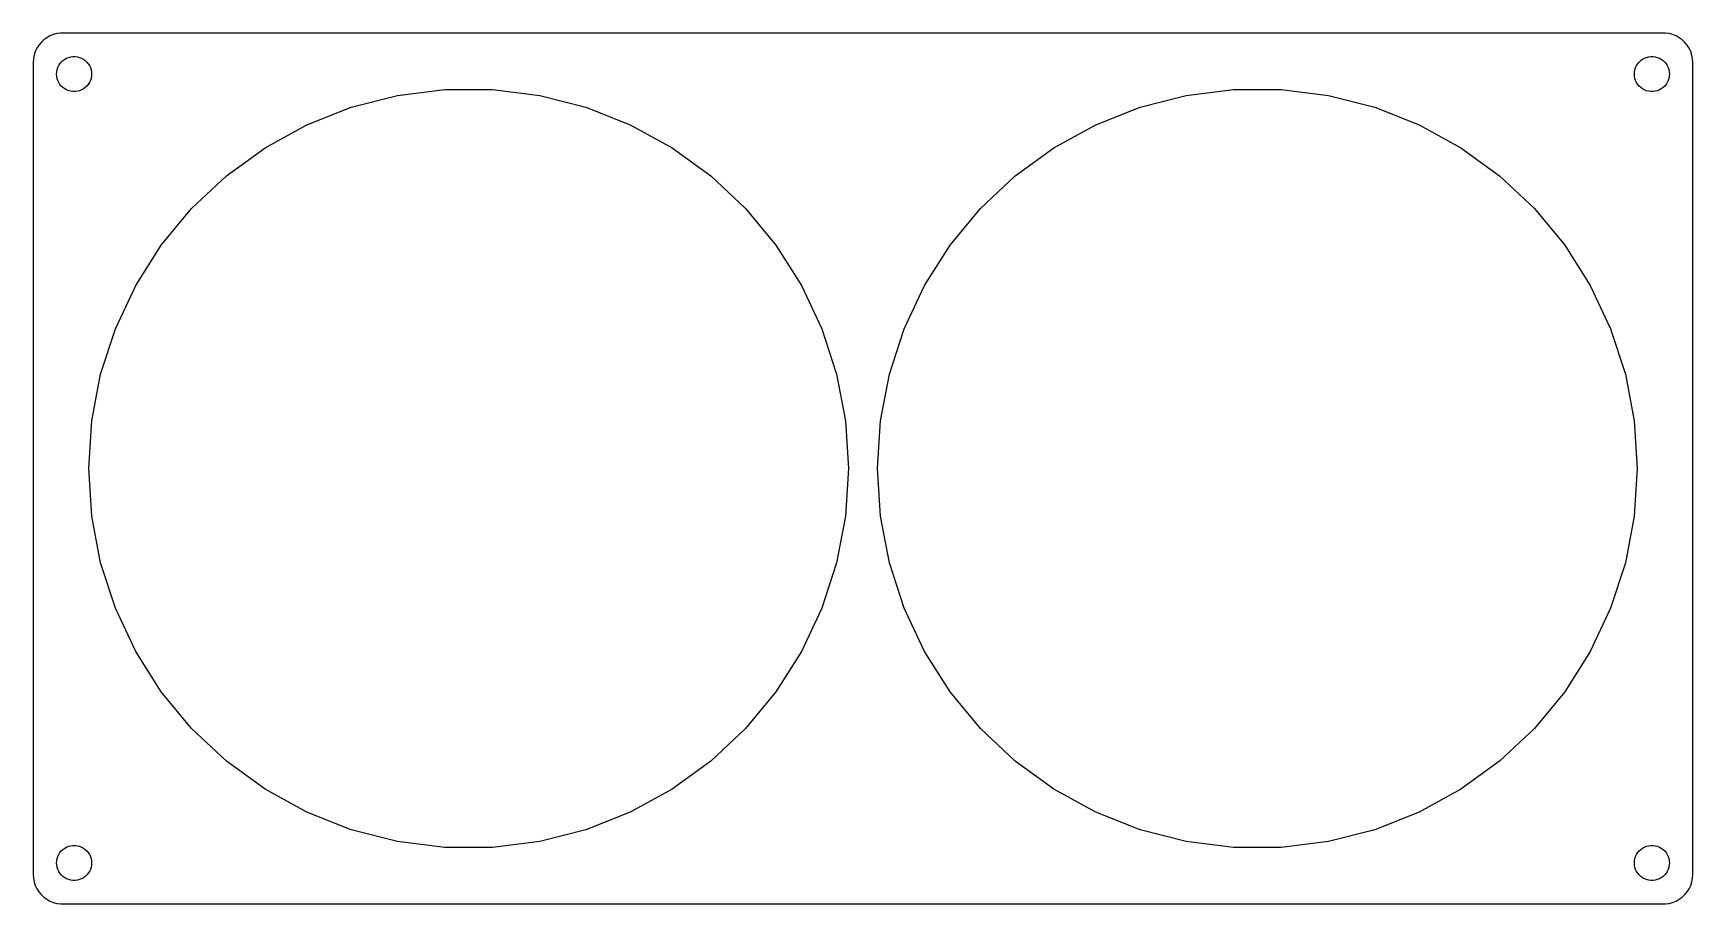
# Model space of a CAD drawing. Header units: metres. Extents: x -142 to 142, y -74 to 74.
import ezdxf

# ---------------------------------------------------------------- set-up
doc = ezdxf.new("R2010")
doc.units = ezdxf.units.M

msp = doc.modelspace()

# ---------------------------------------------------------------- linework, layer by layer
for p, q in [((-139.129, 74.0241), (-139.679, 73.7216)), ((-138.545, 74.2553), (-139.129, 74.0241)), ((-137.937, 74.4114), (-138.545, 74.2553)), ((-137.314, 74.4901), (-137.937, 74.4114)), ((137.314, 74.4901), (-137.314, 74.4901)), ((137.937, 74.4114), (137.314, 74.4901)), ((138.545, 74.2553), (137.937, 74.4114)), ((139.129, 74.0241), (138.545, 74.2553)), ((139.679, 73.7216), (139.129, 74.0241)), ((-141.649, 71.3406), (-141.843, 70.7434)), ((-141.382, 71.9088), (-141.649, 71.3406)), ((-141.045, 72.4389), (-141.382, 71.9088)), ((-140.645, 72.9227), (-141.045, 72.4389)), ((-140.187, 73.3526), (-140.645, 72.9227)), ((-139.679, 73.7216), (-140.187, 73.3526)), ((140.187, 73.3526), (139.679, 73.7216)), ((140.645, 72.9227), (140.187, 73.3526)), ((141.045, 72.4389), (140.645, 72.9227)), ((141.382, 71.9088), (141.045, 72.4389)), ((141.649, 71.3406), (141.382, 71.9088)), ((141.843, 70.7434), (141.649, 71.3406)), ((-141.961, 70.1267), (-142, 69.5)), ((-142, 69.5), (-142, -69.5)), ((-141.843, 70.7434), (-141.961, 70.1267)), ((-137.976, 67.876), (-137.906, 68.2461)), ((-137.906, 68.2461), (-137.789, 68.6044)), ((-137.789, 68.6044), (-137.629, 68.9453)), ((-137.629, 68.9453), (-137.427, 69.2634)), ((-137.427, 69.2634), (-137.187, 69.5536)), ((-137.187, 69.5536), (-136.912, 69.8115)), ((-136.912, 69.8115), (-136.607, 70.033)), ((-136.607, 70.033), (-136.277, 70.2145)), ((-136.277, 70.2145), (-135.927, 70.3532)), ((-135.927, 70.3532), (-135.562, 70.4469)), ((-135.562, 70.4469), (-135.188, 70.4941)), ((-135.188, 70.4941), (-134.812, 70.4941)), ((-134.812, 70.4941), (-134.438, 70.4469)), ((-134.438, 70.4469), (-134.073, 70.3532)), ((-134.073, 70.3532), (-133.723, 70.2145)), ((-133.723, 70.2145), (-133.393, 70.033)), ((-133.393, 70.033), (-133.088, 69.8115)), ((-133.088, 69.8115), (-132.813, 69.5536)), ((-132.813, 69.5536), (-132.573, 69.2634)), ((-132.573, 69.2634), (-132.371, 68.9453)), ((-132.371, 68.9453), (-132.211, 68.6044)), ((-132.211, 68.6044), (-132.094, 68.2461)), ((-132.094, 68.2461), (-132.024, 67.876)), ((132.024, 67.876), (132.094, 68.2461)), ((132.094, 68.2461), (132.211, 68.6044)), ((132.211, 68.6044), (132.371, 68.9453)), ((132.371, 68.9453), (132.573, 69.2634)), ((132.573, 69.2634), (132.813, 69.5536)), ((132.813, 69.5536), (133.088, 69.8115)), ((133.088, 69.8115), (133.393, 70.033)), ((133.393, 70.033), (133.723, 70.2145)), ((133.723, 70.2145), (134.073, 70.3532)), ((134.073, 70.3532), (134.438, 70.4469)), ((134.438, 70.4469), (134.812, 70.4941)), ((134.812, 70.4941), (135.188, 70.4941)), ((135.188, 70.4941), (135.562, 70.4469)), ((135.562, 70.4469), (135.927, 70.3532)), ((135.927, 70.3532), (136.277, 70.2145)), ((136.277, 70.2145), (136.607, 70.033)), ((136.607, 70.033), (136.912, 69.8115)), ((136.912, 69.8115), (137.187, 69.5536)), ((137.187, 69.5536), (137.427, 69.2634)), ((137.427, 69.2634), (137.629, 68.9453)), ((137.629, 68.9453), (137.789, 68.6044)), ((137.789, 68.6044), (137.906, 68.2461)), ((137.906, 68.2461), (137.976, 67.876)), ((141.961, 70.1267), (141.843, 70.7434)), ((142, 69.5), (141.961, 70.1267)), ((142, -69.5), (142, 69.5)), ((-138, 67.5), (-137.976, 67.876)), ((-137.976, 67.124), (-138, 67.5)), ((-137.906, 66.7539), (-137.976, 67.124)), ((-137.789, 66.3956), (-137.906, 66.7539)), ((-137.629, 66.0547), (-137.789, 66.3956)), ((-137.427, 65.7366), (-137.629, 66.0547)), ((-137.187, 65.4464), (-137.427, 65.7366)), ((-136.912, 65.1885), (-137.187, 65.4464)), ((-132.813, 65.4464), (-133.088, 65.1885)), ((-132.573, 65.7366), (-132.813, 65.4464)), ((-132.371, 66.0547), (-132.573, 65.7366)), ((-132.211, 66.3956), (-132.371, 66.0547)), ((-132.094, 66.7539), (-132.211, 66.3956)), ((-132.024, 67.124), (-132.094, 66.7539)), ((-132.024, 67.876), (-132, 67.5)), ((-132, 67.5), (-132.024, 67.124)), ((132, 67.5), (132.024, 67.876)), ((132.024, 67.124), (132, 67.5)), ((132.094, 66.7539), (132.024, 67.124)), ((132.211, 66.3956), (132.094, 66.7539)), ((132.371, 66.0547), (132.211, 66.3956)), ((132.573, 65.7366), (132.371, 66.0547)), ((132.813, 65.4464), (132.573, 65.7366)), ((133.088, 65.1885), (132.813, 65.4464)), ((137.187, 65.4464), (136.912, 65.1885)), ((137.427, 65.7366), (137.187, 65.4464)), ((137.629, 66.0547), (137.427, 65.7366)), ((137.789, 66.3956), (137.629, 66.0547)), ((137.906, 66.7539), (137.789, 66.3956)), ((137.976, 67.124), (137.906, 66.7539)), ((137.976, 67.876), (138, 67.5)), ((138, 67.5), (137.976, 67.124)), ((-136.607, 64.967), (-136.912, 65.1885)), ((-136.277, 64.7855), (-136.607, 64.967)), ((-135.927, 64.6468), (-136.277, 64.7855)), ((-135.562, 64.5531), (-135.927, 64.6468)), ((-135.188, 64.5059), (-135.562, 64.5531)), ((-134.812, 64.5059), (-135.188, 64.5059)), ((-134.438, 64.5531), (-134.812, 64.5059)), ((-134.073, 64.6468), (-134.438, 64.5531)), ((-133.723, 64.7855), (-134.073, 64.6468)), ((-133.393, 64.967), (-133.723, 64.7855)), ((-133.088, 65.1885), (-133.393, 64.967)), ((-87.5861, 61.8187), (-79.6798, 63.8487)), ((-79.6798, 63.8487), (-71.5814, 64.8717)), ((-71.5814, 64.8717), (-63.4186, 64.8717)), ((-63.4186, 64.8717), (-55.3202, 63.8487)), ((-55.3202, 63.8487), (-47.4139, 61.8187)), ((47.4139, 61.8187), (55.3202, 63.8487)), ((55.3202, 63.8487), (63.4186, 64.8717)), ((63.4186, 64.8717), (71.5814, 64.8717)), ((71.5814, 64.8717), (79.6798, 63.8487)), ((79.6798, 63.8487), (87.5861, 61.8187)), ((133.393, 64.967), (133.088, 65.1885)), ((133.723, 64.7855), (133.393, 64.967)), ((134.073, 64.6468), (133.723, 64.7855)), ((134.438, 64.5531), (134.073, 64.6468)), ((134.812, 64.5059), (134.438, 64.5531)), ((135.188, 64.5059), (134.812, 64.5059)), ((135.562, 64.5531), (135.188, 64.5059)), ((135.927, 64.6468), (135.562, 64.5531)), ((136.277, 64.7855), (135.927, 64.6468)), ((136.607, 64.967), (136.277, 64.7855)), ((136.912, 65.1885), (136.607, 64.967)), ((-95.1756, 58.8138), (-87.5861, 61.8187)), ((-47.4139, 61.8187), (-39.8243, 58.8138)), ((39.8243, 58.8138), (47.4139, 61.8187)), ((87.5861, 61.8187), (95.1756, 58.8138)), ((-102.329, 54.8813), (-95.1756, 58.8138)), ((-39.8243, 58.8138), (-32.6712, 54.8813)), ((32.6712, 54.8813), (39.8243, 58.8138)), ((95.1756, 58.8138), (102.329, 54.8813)), ((-108.933, 50.0834), (-102.329, 54.8813)), ((-32.6712, 54.8813), (-26.0674, 50.0834)), ((26.0674, 50.0834), (32.6712, 54.8813)), ((102.329, 54.8813), (108.933, 50.0834)), ((-114.883, 44.4956), (-108.933, 50.0834)), ((-26.0674, 50.0834), (-20.117, 44.4956)), ((20.117, 44.4956), (26.0674, 50.0834)), ((108.933, 50.0834), (114.883, 44.4956)), ((-120.086, 38.206), (-114.883, 44.4956)), ((-20.117, 44.4956), (-14.9139, 38.206)), ((14.9139, 38.206), (20.117, 44.4956)), ((114.883, 44.4956), (120.086, 38.206)), ((-124.46, 31.314), (-120.086, 38.206)), ((-14.9139, 38.206), (-10.5401, 31.314)), ((10.5401, 31.314), (14.9139, 38.206)), ((120.086, 38.206), (124.46, 31.314)), ((-127.935, 23.9281), (-124.46, 31.314)), ((-10.5401, 31.314), (-7.06451, 23.9281)), ((7.06451, 23.9281), (10.5401, 31.314)), ((124.46, 31.314), (127.935, 23.9281)), ((-130.458, 16.1648), (-127.935, 23.9281)), ((-7.06451, 23.9281), (-4.54208, 16.1648)), ((4.54208, 16.1648), (7.06451, 23.9281)), ((127.935, 23.9281), (130.458, 16.1648)), ((-131.987, 8.14665), (-130.458, 16.1648)), ((-4.54208, 16.1648), (-3.01254, 8.14665)), ((3.01254, 8.14665), (4.54208, 16.1648)), ((130.458, 16.1648), (131.987, 8.14665)), ((-132.5, 0), (-131.987, 8.14665)), ((-3.01254, 8.14665), (-2.5, 0)), ((2.5, 0), (3.01254, 8.14665)), ((131.987, 8.14665), (132.5, 0)), ((-131.987, -8.14665), (-132.5, 0)), ((-2.5, 0), (-3.01254, -8.14665)), ((3.01254, -8.14665), (2.5, 0)), ((132.5, 0), (131.987, -8.14665)), ((-130.458, -16.1648), (-131.987, -8.14665)), ((-3.01254, -8.14665), (-4.54208, -16.1648)), ((4.54208, -16.1648), (3.01254, -8.14665)), ((131.987, -8.14665), (130.458, -16.1648)), ((-127.935, -23.9281), (-130.458, -16.1648)), ((-4.54208, -16.1648), (-7.06451, -23.9281)), ((7.06451, -23.9281), (4.54208, -16.1648)), ((130.458, -16.1648), (127.935, -23.9281)), ((-124.46, -31.314), (-127.935, -23.9281)), ((-7.06451, -23.9281), (-10.5401, -31.314)), ((10.5401, -31.314), (7.06451, -23.9281)), ((127.935, -23.9281), (124.46, -31.314)), ((-120.086, -38.206), (-124.46, -31.314)), ((-10.5401, -31.314), (-14.9139, -38.206)), ((14.9139, -38.206), (10.5401, -31.314)), ((124.46, -31.314), (120.086, -38.206)), ((-114.883, -44.4956), (-120.086, -38.206)), ((-14.9139, -38.206), (-20.117, -44.4956)), ((20.117, -44.4956), (14.9139, -38.206)), ((120.086, -38.206), (114.883, -44.4956)), ((-108.933, -50.0834), (-114.883, -44.4956)), ((-20.117, -44.4956), (-26.0674, -50.0834)), ((26.0674, -50.0834), (20.117, -44.4956)), ((114.883, -44.4956), (108.933, -50.0834)), ((-102.329, -54.8813), (-108.933, -50.0834)), ((-26.0674, -50.0834), (-32.6712, -54.8813)), ((32.6712, -54.8813), (26.0674, -50.0834)), ((108.933, -50.0834), (102.329, -54.8813)), ((-95.1756, -58.8138), (-102.329, -54.8813)), ((-32.6712, -54.8813), (-39.8243, -58.8138)), ((39.8243, -58.8138), (32.6712, -54.8813)), ((102.329, -54.8813), (95.1756, -58.8138)), ((-87.5861, -61.8187), (-95.1756, -58.8138)), ((-39.8243, -58.8138), (-47.4139, -61.8187)), ((47.4139, -61.8187), (39.8243, -58.8138)), ((95.1756, -58.8138), (87.5861, -61.8187)), ((-79.6798, -63.8487), (-87.5861, -61.8187)), ((-47.4139, -61.8187), (-55.3202, -63.8487)), ((55.3202, -63.8487), (47.4139, -61.8187)), ((87.5861, -61.8187), (79.6798, -63.8487)), ((-137.187, -65.4464), (-136.912, -65.1885)), ((-136.912, -65.1885), (-136.607, -64.967)), ((-136.607, -64.967), (-136.277, -64.7855)), ((-136.277, -64.7855), (-135.927, -64.6468)), ((-135.927, -64.6468), (-135.562, -64.5531)), ((-135.562, -64.5531), (-135.188, -64.5059)), ((-135.188, -64.5059), (-134.812, -64.5059)), ((-134.812, -64.5059), (-134.438, -64.5531)), ((-134.438, -64.5531), (-134.073, -64.6468)), ((-134.073, -64.6468), (-133.723, -64.7855)), ((-133.723, -64.7855), (-133.393, -64.967)), ((-133.393, -64.967), (-133.088, -65.1885)), ((-133.088, -65.1885), (-132.813, -65.4464)), ((-71.5814, -64.8717), (-79.6798, -63.8487)), ((-63.4186, -64.8717), (-71.5814, -64.8717)), ((-55.3202, -63.8487), (-63.4186, -64.8717)), ((63.4186, -64.8717), (55.3202, -63.8487)), ((71.5814, -64.8717), (63.4186, -64.8717)), ((79.6798, -63.8487), (71.5814, -64.8717)), ((132.813, -65.4464), (133.088, -65.1885)), ((133.088, -65.1885), (133.393, -64.967)), ((133.393, -64.967), (133.723, -64.7855)), ((133.723, -64.7855), (134.073, -64.6468)), ((134.073, -64.6468), (134.438, -64.5531)), ((134.438, -64.5531), (134.812, -64.5059)), ((134.812, -64.5059), (135.188, -64.5059)), ((135.188, -64.5059), (135.562, -64.5531)), ((135.562, -64.5531), (135.927, -64.6468)), ((135.927, -64.6468), (136.277, -64.7855)), ((136.277, -64.7855), (136.607, -64.967)), ((136.607, -64.967), (136.912, -65.1885)), ((136.912, -65.1885), (137.187, -65.4464)), ((-138, -67.5), (-137.976, -67.124)), ((-137.976, -67.876), (-138, -67.5)), ((-137.976, -67.124), (-137.906, -66.7539)), ((-137.906, -68.2461), (-137.976, -67.876)), ((-137.906, -66.7539), (-137.789, -66.3956)), ((-137.789, -66.3956), (-137.629, -66.0547)), ((-137.629, -66.0547), (-137.427, -65.7366)), ((-137.427, -65.7366), (-137.187, -65.4464)), ((-132.813, -65.4464), (-132.573, -65.7366)), ((-132.573, -65.7366), (-132.371, -66.0547)), ((-132.371, -66.0547), (-132.211, -66.3956)), ((-132.211, -66.3956), (-132.094, -66.7539)), ((-132.094, -66.7539), (-132.024, -67.124)), ((-132.024, -67.876), (-132.094, -68.2461)), ((-132.024, -67.124), (-132, -67.5)), ((-132, -67.5), (-132.024, -67.876)), ((132, -67.5), (132.024, -67.124)), ((132.024, -67.876), (132, -67.5)), ((132.024, -67.124), (132.094, -66.7539)), ((132.094, -68.2461), (132.024, -67.876)), ((132.094, -66.7539), (132.211, -66.3956)), ((132.211, -66.3956), (132.371, -66.0547)), ((132.371, -66.0547), (132.573, -65.7366)), ((132.573, -65.7366), (132.813, -65.4464)), ((137.187, -65.4464), (137.427, -65.7366)), ((137.427, -65.7366), (137.629, -66.0547)), ((137.629, -66.0547), (137.789, -66.3956)), ((137.789, -66.3956), (137.906, -66.7539)), ((137.906, -66.7539), (137.976, -67.124)), ((137.976, -67.876), (137.906, -68.2461)), ((137.976, -67.124), (138, -67.5)), ((138, -67.5), (137.976, -67.876)), ((-142, -69.5), (-141.961, -70.1267)), ((-141.961, -70.1267), (-141.843, -70.7434)), ((-141.843, -70.7434), (-141.649, -71.3406)), ((-137.789, -68.6044), (-137.906, -68.2461)), ((-137.629, -68.9453), (-137.789, -68.6044)), ((-137.427, -69.2634), (-137.629, -68.9453)), ((-137.187, -69.5536), (-137.427, -69.2634)), ((-136.912, -69.8115), (-137.187, -69.5536)), ((-136.607, -70.033), (-136.912, -69.8115)), ((-136.277, -70.2145), (-136.607, -70.033)), ((-135.927, -70.3532), (-136.277, -70.2145)), ((-135.562, -70.4469), (-135.927, -70.3532)), ((-135.188, -70.4941), (-135.562, -70.4469)), ((-134.812, -70.4941), (-135.188, -70.4941)), ((-134.438, -70.4469), (-134.812, -70.4941)), ((-134.073, -70.3532), (-134.438, -70.4469)), ((-133.723, -70.2145), (-134.073, -70.3532)), ((-133.393, -70.033), (-133.723, -70.2145)), ((-133.088, -69.8115), (-133.393, -70.033)), ((-132.813, -69.5536), (-133.088, -69.8115)), ((-132.573, -69.2634), (-132.813, -69.5536)), ((-132.371, -68.9453), (-132.573, -69.2634)), ((-132.211, -68.6044), (-132.371, -68.9453)), ((-132.094, -68.2461), (-132.211, -68.6044)), ((132.211, -68.6044), (132.094, -68.2461)), ((132.371, -68.9453), (132.211, -68.6044)), ((132.573, -69.2634), (132.371, -68.9453)), ((132.813, -69.5536), (132.573, -69.2634)), ((133.088, -69.8115), (132.813, -69.5536)), ((133.393, -70.033), (133.088, -69.8115)), ((133.723, -70.2145), (133.393, -70.033)), ((134.073, -70.3532), (133.723, -70.2145)), ((134.438, -70.4469), (134.073, -70.3532)), ((134.812, -70.4941), (134.438, -70.4469)), ((135.188, -70.4941), (134.812, -70.4941)), ((135.562, -70.4469), (135.188, -70.4941)), ((135.927, -70.3532), (135.562, -70.4469)), ((136.277, -70.2145), (135.927, -70.3532)), ((136.607, -70.033), (136.277, -70.2145)), ((136.912, -69.8115), (136.607, -70.033)), ((137.187, -69.5536), (136.912, -69.8115)), ((137.427, -69.2634), (137.187, -69.5536)), ((137.629, -68.9453), (137.427, -69.2634)), ((137.789, -68.6044), (137.629, -68.9453)), ((137.906, -68.2461), (137.789, -68.6044)), ((141.649, -71.3406), (141.843, -70.7434)), ((141.843, -70.7434), (141.961, -70.1267)), ((141.961, -70.1267), (142, -69.5)), ((-141.649, -71.3406), (-141.382, -71.9088)), ((-141.382, -71.9088), (-141.045, -72.4389)), ((-141.045, -72.4389), (-140.645, -72.9227)), ((-140.645, -72.9227), (-140.187, -73.3526)), ((-140.187, -73.3526), (-139.679, -73.7216)), ((-139.679, -73.7216), (-139.129, -74.0241)), ((139.129, -74.0241), (139.679, -73.7216)), ((139.679, -73.7216), (140.187, -73.3526)), ((140.187, -73.3526), (140.645, -72.9227)), ((140.645, -72.9227), (141.045, -72.4389)), ((141.045, -72.4389), (141.382, -71.9088)), ((141.382, -71.9088), (141.649, -71.3406)), ((-139.129, -74.0241), (-138.545, -74.2553)), ((-138.545, -74.2553), (-137.937, -74.4114)), ((-137.937, -74.4114), (-137.314, -74.4901)), ((-137.314, -74.4901), (137.314, -74.4901)), ((137.314, -74.4901), (137.937, -74.4114)), ((137.937, -74.4114), (138.545, -74.2553)), ((138.545, -74.2553), (139.129, -74.0241))]:
    msp.add_line(p, q)

doc.saveas('drawing.dxf')
